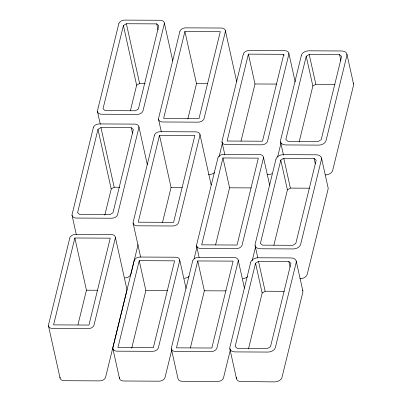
<?xml version="1.0" encoding="UTF-8"?>
<svg xmlns="http://www.w3.org/2000/svg" width="402" height="402" viewBox="0 0 402 402"><rect width="100%" height="100%" fill="white"/><g stroke="black" fill="none" stroke-linecap="round" stroke-linejoin="round"><path stroke-width="0.6" d="M302.52 290.058A6.497 4.407 -12.5 0 1 302.812 292.329L281.978 377.408A6.497 4.407 -12.5 0 1 274.551 381.9L239.803 381.508A6.497 4.407 -12.5 0 1 236.456 378.578L236.492 377.182M97.982 129.359L77.591 212.623L79.676 214.447L109.997 214.598L112.972 212.799L133.363 129.534L131.278 127.71L100.952 127.56L97.982 129.359L111.213 189.025L104.811 215.16M123.409 25.532L103.018 108.796L105.103 110.62L135.429 110.771L138.399 108.972L158.79 25.708L156.705 23.884L126.384 23.733L123.409 25.532L136.64 85.199L130.389 110.726M74.857 237.989L53.582 324.876L88.958 325.052L110.238 238.165L74.857 237.989L86.435 290.199L77.953 324.831M159.493 135.298L138.213 222.185L173.594 222.361L194.869 135.474L159.493 135.298L171.066 187.508L162.438 222.748M184.92 31.472L163.639 118.359L199.02 118.535L220.301 31.647L184.92 31.472L196.493 83.681L187.865 118.922M138.102 244.527L130.811 274.3A5.196 3.523 -12.5 0 1 124.866 277.898M139.233 260.662L117.952 347.549L153.333 347.725L174.609 260.838L139.233 260.662L145.846 290.495L131.71 348.217M171.845 349.634L165.001 377.584A5.196 3.523 -12.5 0 1 159.056 381.176L123.68 381.001A5.196 3.523 -12.5 0 1 119.515 377.357M194.091 258.798L197.065 246.647M219.07 156.795L222.492 142.821M197.739 260.953L176.463 347.841L211.839 348.016L233.12 261.129L197.739 260.953L204.352 290.787L190.367 347.901M222.959 157.966L201.683 244.853L237.059 245.029L258.34 158.142L222.959 157.966L229.577 187.799L215.588 244.913M248.391 54.139L227.11 141.027L262.491 141.202L283.767 54.315L248.391 54.139L255.004 83.973L241.014 141.087M230.351 349.921L223.507 377.875A5.196 3.523 -12.5 0 1 217.567 381.468L182.186 381.292A5.196 3.523 -12.5 0 1 177.965 378.583L171.347 348.75M252.154 260.913L255.577 246.939M277.581 157.087L281.003 143.112M255.546 263.199L235.15 346.469L237.235 348.288L267.561 348.439L270.531 346.645L290.922 263.375L288.842 261.551L258.516 261.401L255.546 263.199L262.159 293.033L248.466 348.951M280.802 160.066L260.411 243.331L262.496 245.155L292.817 245.305L295.792 243.506L316.183 160.242L314.098 158.418L283.772 158.267L280.802 160.066L287.415 189.9L273.873 245.205M306.229 56.24L285.837 139.504L287.922 141.328L318.248 141.479L321.218 139.68L341.61 56.416L339.524 54.592L309.198 54.441L306.229 56.24L312.846 86.073L299.148 141.986M136.64 85.199L139.61 83.4L145.177 83.425M111.213 189.025L114.183 187.226L119.751 187.252M312.846 86.073L315.816 84.274L335.002 84.37M287.415 189.9L290.385 188.101L309.57 188.196M262.159 293.033L265.129 291.234L284.314 291.329M196.493 83.681L207.668 83.737M255.004 83.973L276.727 84.078M208.467 174.357L209.708 174.367A5.196 3.523 -12.5 0 0 214.527 172.579M266.973 174.649L268.214 174.654A5.196 3.523 -12.5 0 0 272.048 173.614M171.066 187.508L182.242 187.563M229.577 187.799L251.3 187.905M86.435 290.199L97.606 290.254M145.846 290.495L167.569 290.601M204.352 290.787L226.08 290.892M346.916 54.134L353.534 83.968M339.524 54.592L340.876 60.682M309.198 54.441L315.816 84.274M321.489 157.961L328.102 187.794A6.497 4.407 -12.5 0 1 328.072 189.196L307.234 274.27A6.497 4.407 -12.5 0 1 299.812 278.767M314.098 158.418L315.314 163.895M288.877 53.401L295.224 82.018M283.767 54.315L284.038 55.531M280.531 141.785L283.5 155.182M283.772 158.267L290.385 188.101M296.234 261.094L302.847 290.927M288.842 261.551L290.053 267.034M263.451 157.227L269.662 185.237M225.411 30.738L236.718 81.732M255.099 245.612L257.803 257.788M258.516 261.401L265.129 291.234M221.999 141.941L224.834 154.725M238.23 260.215L244.441 288.219M199.985 134.564L211.156 184.95M164.343 22.984L172.714 60.732M229.843 348.745L236.456 378.578M156.705 23.884L158.056 29.974M196.573 245.768L199.136 257.335M158.529 119.273L161.358 132.022M179.724 259.923L186.066 288.541M126.384 23.733L139.61 83.4M138.916 126.811L147.288 164.559M131.278 127.71L132.494 133.188M133.102 223.1L140.64 257.094M97.465 111.52L100.299 124.308M100.952 127.56L114.183 187.226M115.349 237.255L126.921 289.46A5.196 3.523 -12.5 0 1 126.866 290.4L105.585 377.287A5.196 3.523 -12.5 0 1 99.646 380.885L64.265 380.709A5.196 3.523 -12.5 0 1 60.099 377.061M112.841 348.464L119.454 378.297M72.038 215.346L76.355 234.828M48.466 325.791L60.044 378.001M325.238 174.94A6.497 4.407 -12.5 0 0 332.665 170.443L353.499 85.37A6.497 4.407 -12.5 0 0 353.207 83.098M247.607 276.692A5.196 3.523 -12.5 0 1 242.788 278.48M189.101 276.405A5.196 3.523 -12.5 0 1 184.282 278.194M93.375 127.519L72.094 214.407A5.196 3.523 -12.5 0 0 76.259 218.055L111.64 218.231A5.196 3.523 -12.5 0 0 117.58 214.633L138.861 127.746A5.196 3.523 -12.5 0 0 134.69 124.102L99.314 123.927A5.196 3.523 -12.5 0 0 93.375 127.519M118.801 23.693L97.52 110.58A5.196 3.523 -12.5 0 0 101.691 114.228L137.067 114.404A5.196 3.523 -12.5 0 0 143.006 110.806L164.287 23.919A5.196 3.523 -12.5 0 0 160.122 20.276L124.741 20.1A5.196 3.523 -12.5 0 0 118.801 23.693M69.802 237.964L48.526 324.851A5.196 3.523 -12.5 0 0 52.692 328.499L88.073 328.675A5.196 3.523 -12.5 0 0 94.013 325.077L115.294 238.19A5.196 3.523 -12.5 0 0 111.123 234.547L75.747 234.371A5.196 3.523 -12.5 0 0 69.802 237.964M154.438 135.273L133.157 222.16A5.196 3.523 -12.5 0 0 137.328 225.808L172.704 225.984A5.196 3.523 -12.5 0 0 178.649 222.386L199.925 135.499A5.196 3.523 -12.5 0 0 195.759 131.856L160.378 131.68A5.196 3.523 -12.5 0 0 154.438 135.273M179.865 31.446L158.589 118.334A5.196 3.523 -12.5 0 0 162.755 121.982L198.136 122.158A5.196 3.523 -12.5 0 0 204.075 118.56L225.351 31.673A5.196 3.523 -12.5 0 0 221.185 28.029L185.809 27.854A5.196 3.523 -12.5 0 0 179.865 31.446M134.178 260.637L112.897 347.524A5.196 3.523 -12.5 0 0 117.067 351.167L152.443 351.343A5.196 3.523 -12.5 0 0 158.388 347.75L179.664 260.863A5.196 3.523 -12.5 0 0 175.498 257.215L140.117 257.039A5.196 3.523 -12.5 0 0 134.178 260.637M192.684 260.928L171.408 347.815A5.196 3.523 -12.5 0 0 175.573 351.459L210.955 351.634A5.196 3.523 -12.5 0 0 216.894 348.042L238.175 261.154A5.196 3.523 -12.5 0 0 234.004 257.506L198.628 257.33A5.196 3.523 -12.5 0 0 192.684 260.928M217.909 157.941L196.628 244.828A5.196 3.523 -12.5 0 0 200.794 248.471L236.175 248.647A5.196 3.523 -12.5 0 0 242.115 245.054L263.395 158.167A5.196 3.523 -12.5 0 0 259.23 154.519L223.849 154.343A5.196 3.523 -12.5 0 0 217.909 157.941M243.336 54.114L222.055 141.001A5.196 3.523 -12.5 0 0 226.225 144.645L261.601 144.82A5.196 3.523 -12.5 0 0 267.541 141.228L288.822 54.34A5.196 3.523 -12.5 0 0 284.656 50.692L249.275 50.516A5.196 3.523 -12.5 0 0 243.336 54.114M250.712 262.27L229.874 347.348A6.497 4.407 -12.5 0 0 235.085 351.906L267.938 352.067A6.497 4.407 -12.5 0 0 275.365 347.574L296.199 262.496A6.497 4.407 -12.5 0 0 290.988 257.938L258.139 257.777A6.497 4.407 -12.5 0 0 250.712 262.27M275.968 159.137L255.134 244.21A6.497 4.407 -12.5 0 0 260.345 248.768L293.194 248.933A6.497 4.407 -12.5 0 0 300.621 244.436L321.459 159.363A6.497 4.407 -12.5 0 0 316.248 154.805L283.395 154.639A6.497 4.407 -12.5 0 0 275.968 159.137M301.399 55.31L280.561 140.383A6.497 4.407 -12.5 0 0 285.772 144.941L318.625 145.107A6.497 4.407 -12.5 0 0 326.047 140.61L346.886 55.536A6.497 4.407 -12.5 0 0 341.675 50.979L308.821 50.813A6.497 4.407 -12.5 0 0 301.399 55.31"/></g></svg>
